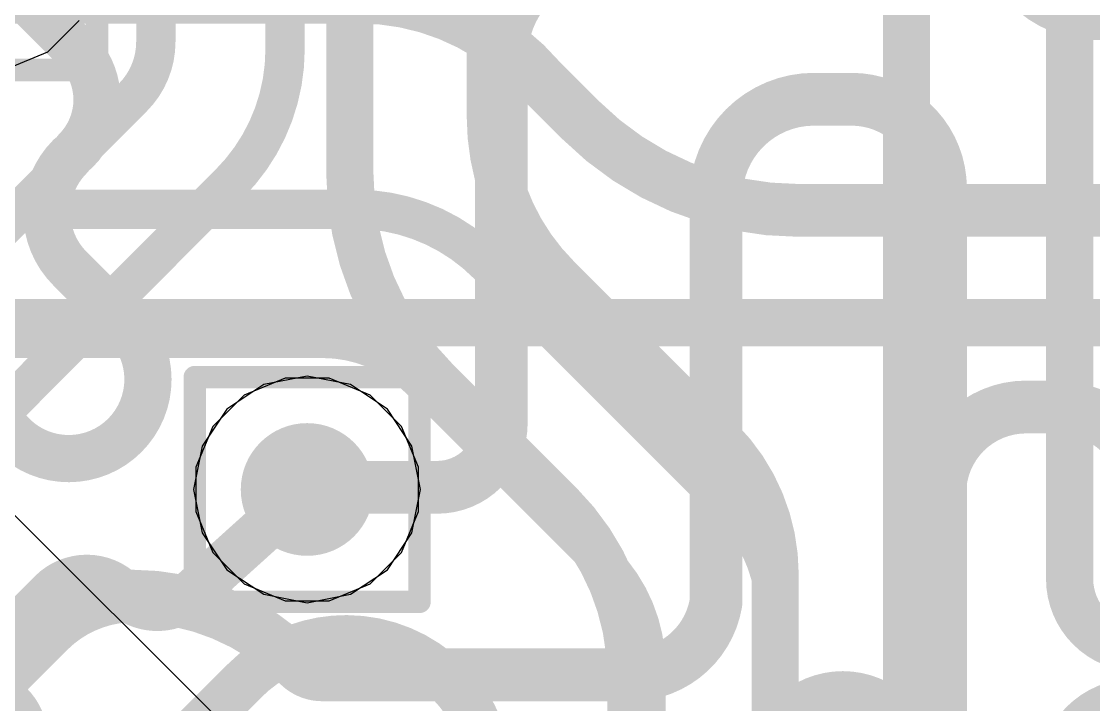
# Model space of a CAD drawing. Header units: inches. Extents: x -6 to 284, y -12 to 154.
# Drawn here: x 63.389 to 65.812, y 11.329 to 12.874 of the extents above; entities that cross this region are included whole.
import ezdxf

# ---------------------------------------------------------------- set-up
doc = ezdxf.new("R2010")
doc.units = ezdxf.units.IN
for name, color, linetype in [('Bottom Layer', 5, 'Continuous'), ('Drill Drawing', 1, 'Continuous'), ('GND-1', 16, 'Continuous'), ('GND-2', 90, 'Continuous'), ('GND-3', 216, 'Continuous'), ('GND-4', 54, 'Continuous'), ('PWR-1', 156, 'Continuous'), ('PWR-2', 130, 'Continuous'), ('Signal L1', 76, 'Continuous'), ('Signal L2', 6, 'Continuous'), ('Top Layer', 1, 'Continuous'), ('Via Holes', 16, 'Continuous')]:
    doc.layers.add(name, color=color, linetype=linetype)

msp = doc.modelspace()

# ---------------------------------------------------------------- hatches: boundary and pattern name
at = {"layer": 'Bottom Layer'}
h = msp.add_hatch(color=5, dxfattribs=at)
edge = h.paths.add_edge_path()
edge.add_arc((64.03481732, 11.81575488), 0.1499997, 0, 360)
at = {"layer": 'GND-1'}
h = msp.add_hatch(color=16, dxfattribs=at)
edge = h.paths.add_edge_path()
edge.add_arc((63.30583731999999, 13.01819342), 0.1499997, 0, 360)
h = msp.add_hatch(color=16, dxfattribs=at)
edge = h.paths.add_edge_path()
edge.add_arc((64.03481732, 11.81575488), 0.1499997, 0, 360)
at = {"layer": 'GND-2'}
h = msp.add_hatch(color=90, dxfattribs=at)
edge = h.paths.add_edge_path()
edge.add_arc((64.03481732, 11.81575488), 0.1499997, 0, 360)
at = {"layer": 'GND-3'}
h = msp.add_hatch(color=216, dxfattribs=at)
edge = h.paths.add_edge_path()
edge.add_arc((64.03481732, 11.81575488), 0.1499997, 0, 360)
at = {"layer": 'GND-4'}
h = msp.add_hatch(color=54, dxfattribs=at)
edge = h.paths.add_edge_path()
edge.add_arc((64.03481732, 11.81575488), 0.1499997, 0, 360)
at = {"layer": 'PWR-1'}
h = msp.add_hatch(color=156, dxfattribs=at)
edge = h.paths.add_edge_path()
edge.add_arc((64.03481732, 11.81575488), 0.1499997, 0, 360)
at = {"layer": 'PWR-2'}
h = msp.add_hatch(color=130, dxfattribs=at)
edge = h.paths.add_edge_path()
edge.add_arc((64.03481732, 11.81575488), 0.1499997, 0, 360)
at = {"layer": 'Signal L1'}
h = msp.add_hatch(color=76, dxfattribs=at)
edge = h.paths.add_edge_path()
edge.add_arc((63.30583731999999, 13.01819342), 0.1499997, 0, 360)
h = msp.add_hatch(color=76, dxfattribs=at)
edge = h.paths.add_edge_path()
edge.add_arc((64.03481732, 11.81575488), 0.1499997, 0, 360)
at = {"layer": 'Signal L2'}
h = msp.add_hatch(color=6, dxfattribs=at)
edge = h.paths.add_edge_path()
edge.add_arc((64.03481732, 11.81575488), 0.1499997, 0, 360)
at = {"layer": 'Top Layer'}
h = msp.add_hatch(color=1, dxfattribs=at)
edge = h.paths.add_edge_path()
edge.add_arc((63.30583731999999, 13.01819342), 0.1499997, 0, 360)
h = msp.add_hatch(color=1, dxfattribs=at)
edge = h.paths.add_edge_path()
edge.add_arc((64.03481732, 11.81575488), 0.1499997, 0, 360)
at = {"layer": 'Via Holes'}
h = msp.add_hatch(color=7, dxfattribs=at)
edge = h.paths.add_edge_path()
edge.add_arc((64.03481732, 11.81575488), 0.07499858, 0, 360)

# ---------------------------------------------------------------- linework, layer by layer
at = {"layer": 'Bottom Layer'}
for points in [[(63.12161365999999, 12.19269342, 0.10668, 0.10668, 0), (66.21985993999999, 12.19269342, 0.10668, 0.10668, 0)], [(65.08044896, 11.18660196, 0.10668, 0.10668, -0.9999999999999999), (65.41064895999999, 11.18660196, 0.10668, 0.10668, 0)], [(65.74084896, 11.16982526, 0.10668, 0.10668, -0.9999999999999999), (66.07104896, 11.16982526, 0.10668, 0.10668, 0)]]:
    msp.add_lwpolyline(points, format="xyseb", dxfattribs=at)
at = {"layer": 'Drill Drawing'}
for points in [[(63.55983732, 12.76419342, 0.0508, 0.0508, 0), (63.55983732, 13.27219342, 0.0508, 0.0508, 0)], [(63.05183732, 12.76419342, 0.0508, 0.0508, 0), (63.55983732, 12.76419342, 0.0508, 0.0508, 0)], [(63.78081731999999, 12.06975488, 0.0508, 0.0508, 0), (64.28881731999999, 12.06975488, 0.0508, 0.0508, 0)], [(63.78081731999999, 11.56175488, 0.0508, 0.0508, 0), (63.78081731999999, 12.06975488, 0.0508, 0.0508, 0)], [(64.28881731999999, 11.56175488, 0.0508, 0.0508, 0), (64.28881731999999, 12.06975488, 0.0508, 0.0508, 0)], [(63.78081731999999, 11.56175488, 0.0508, 0.0508, 0), (64.28881731999999, 11.56175488, 0.0508, 0.0508, 0)]]:
    msp.add_lwpolyline(points, format="xyseb", dxfattribs=at)
for points in [[(63.54713732, 12.76419342, 0.0254, 0.0254, 1), (63.57253732, 12.76419342, 0.0254, 0.0254, 1)], [(63.54713732, 12.76419342, 0.0254, 0.0254, 1), (63.57253732, 12.76419342, 0.0254, 0.0254, 1)], [(63.76811732, 12.06975488, 0.0254, 0.0254, 1), (63.79351732, 12.06975488, 0.0254, 0.0254, 1)], [(63.76811732, 12.06975488, 0.0254, 0.0254, 1), (63.79351732, 12.06975488, 0.0254, 0.0254, 1)], [(64.27611732, 12.06975488, 0.0254, 0.0254, 1), (64.30151732, 12.06975488, 0.0254, 0.0254, 1)], [(64.27611732, 12.06975488, 0.0254, 0.0254, 1), (64.30151732, 12.06975488, 0.0254, 0.0254, 1)], [(63.76811732, 11.56175488, 0.0254, 0.0254, 1), (63.79351732, 11.56175488, 0.0254, 0.0254, 1)], [(63.76811732, 11.56175488, 0.0254, 0.0254, 1), (63.79351732, 11.56175488, 0.0254, 0.0254, 1)], [(64.27611732, 11.56175488, 0.0254, 0.0254, 1), (64.30151732, 11.56175488, 0.0254, 0.0254, 1)], [(64.27611732, 11.56175488, 0.0254, 0.0254, 1), (64.30151732, 11.56175488, 0.0254, 0.0254, 1)]]:
    msp.add_lwpolyline(points, format="xyseb", close=True, dxfattribs=at)
at = {"layer": 'GND-1'}
for p, q in [((63.44835671999999, 12.80489692), (63.51913381999999, 12.87567402)), ((63.35588293999999, 12.76659372), (63.44835671999999, 12.80489692)), ((63.9847717, 12.06735458), (63.89229792, 12.02905138)), ((64.08486294, 12.06735458), (63.9847717, 12.06735458)), ((64.17733672, 12.02905138), (64.08486294, 12.06735458)), ((63.89229792, 12.02905138), (63.82152082, 11.95827428)), ((64.24811382, 11.95827428), (64.17733672, 12.02905138)), ((63.82152082, 11.95827428), (63.78321762, 11.8658005)), ((64.28641702, 11.8658005), (64.24811382, 11.95827428)), ((63.78321762, 11.8658005), (63.78321762, 11.76570926)), ((64.28641702, 11.76570926), (64.28641702, 11.8658005)), ((63.78321762, 11.76570926), (63.82152082, 11.67323548)), ((64.24811382, 11.67323548), (64.28641702, 11.76570926)), ((63.82152082, 11.67323548), (63.89229792, 11.60245838)), ((64.17733672, 11.60245838), (64.24811382, 11.67323548)), ((63.89229792, 11.60245838), (63.9847717, 11.56415518)), ((64.08486294, 11.56415518), (64.17733672, 11.60245838)), ((63.9847717, 11.56415518), (64.08486294, 11.56415518))]:
    msp.add_line(p, q, dxfattribs=at)
at = {"layer": 'GND-2'}
for p, q in [((63.9847717, 12.06735458), (63.89229792, 12.02905138)), ((64.08486294, 12.06735458), (63.9847717, 12.06735458)), ((64.17733672, 12.02905138), (64.08486294, 12.06735458)), ((63.89229792, 12.02905138), (63.82152082, 11.95827428)), ((64.24811382, 11.95827428), (64.17733672, 12.02905138)), ((63.82152082, 11.95827428), (63.78321762, 11.8658005)), ((64.28641702, 11.8658005), (64.24811382, 11.95827428)), ((63.78321762, 11.8658005), (63.78321762, 11.76570926)), ((64.28641702, 11.76570926), (64.28641702, 11.8658005)), ((63.78321762, 11.76570926), (63.82152082, 11.67323548)), ((64.24811382, 11.67323548), (64.28641702, 11.76570926)), ((63.82152082, 11.67323548), (63.89229792, 11.60245838)), ((64.17733672, 11.60245838), (64.24811382, 11.67323548)), ((63.89229792, 11.60245838), (63.9847717, 11.56415518)), ((64.08486294, 11.56415518), (64.17733672, 11.60245838)), ((63.9847717, 11.56415518), (64.08486294, 11.56415518))]:
    msp.add_line(p, q, dxfattribs=at)
at = {"layer": 'GND-3'}
for p, q in [((63.9847717, 12.06735458), (63.89229792, 12.02905138)), ((64.08486294, 12.06735458), (63.9847717, 12.06735458)), ((64.17733672, 12.02905138), (64.08486294, 12.06735458)), ((63.89229792, 12.02905138), (63.82152082, 11.95827428)), ((64.24811382, 11.95827428), (64.17733672, 12.02905138)), ((63.82152082, 11.95827428), (63.78321762, 11.8658005)), ((64.28641702, 11.8658005), (64.24811382, 11.95827428)), ((63.78321762, 11.8658005), (63.78321762, 11.76570926)), ((64.28641702, 11.76570926), (64.28641702, 11.8658005)), ((63.78321762, 11.76570926), (63.82152082, 11.67323548)), ((64.24811382, 11.67323548), (64.28641702, 11.76570926)), ((63.82152082, 11.67323548), (63.89229792, 11.60245838)), ((64.17733672, 11.60245838), (64.24811382, 11.67323548)), ((63.89229792, 11.60245838), (63.9847717, 11.56415518)), ((64.08486294, 11.56415518), (64.17733672, 11.60245838)), ((63.9847717, 11.56415518), (64.08486294, 11.56415518))]:
    msp.add_line(p, q, dxfattribs=at)
at = {"layer": 'GND-4'}
for p, q in [((63.9847717, 12.06735458), (63.89229792, 12.02905138)), ((64.08486294, 12.06735458), (63.9847717, 12.06735458)), ((64.17733672, 12.02905138), (64.08486294, 12.06735458)), ((63.89229792, 12.02905138), (63.82152082, 11.95827428)), ((64.24811382, 11.95827428), (64.17733672, 12.02905138)), ((63.82152082, 11.95827428), (63.78321762, 11.8658005)), ((64.28641702, 11.8658005), (64.24811382, 11.95827428)), ((63.78321762, 11.8658005), (63.78321762, 11.76570926)), ((64.28641702, 11.76570926), (64.28641702, 11.8658005)), ((63.78321762, 11.76570926), (63.82152082, 11.67323548)), ((64.24811382, 11.67323548), (64.28641702, 11.76570926)), ((63.82152082, 11.67323548), (63.89229792, 11.60245838)), ((64.17733672, 11.60245838), (64.24811382, 11.67323548)), ((63.89229792, 11.60245838), (63.9847717, 11.56415518)), ((64.08486294, 11.56415518), (64.17733672, 11.60245838)), ((63.9847717, 11.56415518), (64.08486294, 11.56415518))]:
    msp.add_line(p, q, dxfattribs=at)
at = {"layer": 'PWR-1'}
for p, q in [((64.03481732, 12.07228472), (63.93664886, 12.0527572)), ((64.13298578, 12.0527572), (64.03481732, 12.07228472)), ((63.93664886, 12.0527572), (63.85342322, 11.99714898)), ((64.21621142, 11.99714898), (64.13298578, 12.0527572)), ((63.85342322, 11.99714898), (63.797815, 11.91392334)), ((64.27181963999999, 11.91392334), (64.21621142, 11.99714898)), ((63.797815, 11.91392334), (63.77828748, 11.81575488)), ((64.29134715999999, 11.81575488), (64.27181963999999, 11.91392334)), ((63.77828748, 11.81575488), (63.797815, 11.71758642)), ((64.27181963999999, 11.71758642), (64.29134715999999, 11.81575488)), ((63.797815, 11.71758642), (63.85342322, 11.63436078)), ((64.21621142, 11.63436078), (64.27181963999999, 11.71758642)), ((63.85342322, 11.63436078), (63.93664886, 11.57875256)), ((64.13298578, 11.57875256), (64.21621142, 11.63436078)), ((63.93664886, 11.57875256), (64.03481732, 11.55922504)), ((64.03481732, 11.55922504), (64.13298578, 11.57875256))]:
    msp.add_line(p, q, dxfattribs=at)
at = {"layer": 'PWR-2'}
for p, q in [((64.03481732, 12.07228472), (63.93664886, 12.0527572)), ((64.13298578, 12.0527572), (64.03481732, 12.07228472)), ((63.93664886, 12.0527572), (63.85342322, 11.99714898)), ((64.21621142, 11.99714898), (64.13298578, 12.0527572)), ((63.85342322, 11.99714898), (63.797815, 11.91392334)), ((64.27181963999999, 11.91392334), (64.21621142, 11.99714898)), ((63.797815, 11.91392334), (63.77828748, 11.81575488)), ((64.29134715999999, 11.81575488), (64.27181963999999, 11.91392334)), ((63.77828748, 11.81575488), (63.797815, 11.71758642)), ((64.27181963999999, 11.71758642), (64.29134715999999, 11.81575488)), ((63.797815, 11.71758642), (63.85342322, 11.63436078)), ((64.21621142, 11.63436078), (64.27181963999999, 11.71758642)), ((63.85342322, 11.63436078), (63.93664886, 11.57875256)), ((64.13298578, 11.57875256), (64.21621142, 11.63436078)), ((63.93664886, 11.57875256), (64.03481732, 11.55922504)), ((64.03481732, 11.55922504), (64.13298578, 11.57875256))]:
    msp.add_line(p, q, dxfattribs=at)
at = {"layer": 'Signal L1'}
for points in [[(63.6928241, 12.82769342, 0.08889999999999999, 0.08889999999999999, 0), (63.6928241, 14.41952666, 0.08889999999999999, 0.08889999999999999, 0)], [(63.9849241, 12.81229594, 0.08889999999999999, 0.08889999999999999, 0), (63.9849241, 14.28819342, 0.08889999999999999, 0.08889999999999999, 0)], [(64.47356422, 12.79264396, 0.11938, 0.11938, -0.4142135623730951), (64.71268998, 13.03176972, 0.11938, 0.11938, 0)], [(63.6928241, 12.82769342, 0.08889999999999999, 0.08889999999999999, -0.198725804412536), (63.64088618, 12.70217678, 0.08889999999999999, 0.08889999999999999, 0)], [(63.9849241, 12.81090148, 0.08889999999999999, 0.08889999999999999, -0.1990393470982961), (63.85905693999999, 12.50725718, 0.08889999999999999, 0.08889999999999999, 0)], [(64.47356422, 11.96534564, 0.11938, 0.11938, 0), (64.47356422, 12.79264396, 0.11938, 0.11938, 0)], [(64.95879565999999, 12.4761244, 0.11938, 0.11938, -0.4142135623730951), (65.18068244, 12.69801118, 0.11938, 0.11938, 0)], [(65.18068244, 12.69801118, 0.11938, 0.11938, 0), (65.2649063, 12.69801118, 0.11938, 0.11938, 0)], [(65.2649063, 12.69801118, 0.11938, 0.11938, -0.4142135623730951), (65.46643244, 12.49648504, 0.11938, 0.11938, 0)], [(62.75665629999999, 11.8179469, 0.08889999999999999, 0.08889999999999999, 0), (63.64088618, 12.70217678, 0.08889999999999999, 0.08889999999999999, 0)], [(65.46643244, 11.1981615, 0.11938, 0.11938, 0), (65.46643244, 12.49648504, 0.11938, 0.11938, 0)], [(63.80123638, 12.44943662, 0.08889999999999999, 0.08889999999999999, 0), (63.84705798, 12.49525822, 0.08889999999999999, 0.08889999999999999, 0)], [(63.84764471999999, 12.49584242, 0.08889999999999999, 0.08889999999999999, -0.0004406632714496199), (63.84705798, 12.49525822, 0.08889999999999999, 0.08889999999999999, 0)], [(63.84764471999999, 12.49584242, 0.08889999999999999, 0.08889999999999999, 0), (63.85892739999999, 12.50713018, 0.08889999999999999, 0.08889999999999999, 0)], [(63.85892739999999, 12.50713018, 0.08889999999999999, 0.08889999999999999, -0.0005101104047309209), (63.85905693999999, 12.50725718, 0.08889999999999999, 0.08889999999999999, 0)], [(64.95879565999999, 11.55891516, 0.11938, 0.11938, 0), (64.95879565999999, 12.4761244, 0.11938, 0.11938, 0)], [(63.620523, 12.26780122, 0.08889999999999999, 0.08889999999999999, 0), (63.80123638, 12.44943662, 0.08889999999999999, 0.08889999999999999, 0)], [(63.25626414, 11.90168816, 0.08889999999999999, 0.08889999999999999, 0), (63.620523, 12.26780122, 0.08889999999999999, 0.08889999999999999, 0)], [(64.47356422, 11.96534564, 0.11938, 0.11938, -0.4142135623730951), (64.32886296, 11.82064438, 0.11938, 0.11938, 0)], [(64.03481732, 11.81575488, 0.11938, 0.11938, 0), (64.03970681999999, 11.82064438, 0.11938, 0.11938, 0)], [(64.03970681999999, 11.82064438, 0.11938, 0.11938, 0), (64.32886296, 11.82064438, 0.11938, 0.11938, 0)], [(63.4507875, 11.4956082, 0.11938, 0.11938, -0.1811396868046443), (63.62450064, 11.57464792, 0.11938, 0.11938, 0)], [(63.63929868, 11.57464792, 0.11938, 0.11938, -0.198912367379658), (64.01535584, 11.41887988, 0.11938, 0.11938, 0)], [(64.95879565999999, 11.55891516, 0.11938, 0.11938, -0.3652842535682437), (64.76632716, 11.39665234, 0.11938, 0.11938, 0)], [(62.93584568, 10.98066638, 0.11938, 0.11938, 0), (63.4507875, 11.4956082, 0.11938, 0.11938, 0)], [(64.0690108, 11.39665488, 0.11938, 0.11938, -0.198912367379658), (64.01535584, 11.41887988, 0.11938, 0.11938, 0)], [(64.0690108, 11.39665488, 0.11938, 0.11938, 0), (64.76632716, 11.39665488, 0.11938, 0.11938, 0)]]:
    msp.add_lwpolyline(points, format="xyseb", dxfattribs=at)
for points in [[(63.6705991, 12.82769342, 0.04445, 0.04445, 1), (63.71504909999999, 12.82769342, 0.04445, 0.04445, 1)], [(63.6705991, 12.82769342, 0.04445, 0.04445, 1), (63.71504909999999, 12.82769342, 0.04445, 0.04445, 1)], [(63.96269909999999, 12.81229594, 0.04445, 0.04445, 1), (64.0071491, 12.81229594, 0.04445, 0.04445, 1)], [(63.96269909999999, 12.81090148, 0.04445, 0.04445, 1), (64.0071491, 12.81090148, 0.04445, 0.04445, 1)], [(64.44371922, 12.79264396, 0.05969, 0.05969, 1), (64.50340922, 12.79264396, 0.05969, 0.05969, 1)], [(64.44371922, 12.79264396, 0.05969, 0.05969, 1), (64.50340922, 12.79264396, 0.05969, 0.05969, 1)], [(65.15083744, 12.69801118, 0.05969, 0.05969, 1), (65.21052743999999, 12.69801118, 0.05969, 0.05969, 1)], [(65.15083744, 12.69801118, 0.05969, 0.05969, 1), (65.21052743999999, 12.69801118, 0.05969, 0.05969, 1)], [(65.2350613, 12.69801118, 0.05969, 0.05969, 1), (65.2947513, 12.69801118, 0.05969, 0.05969, 1)], [(65.2350613, 12.69801118, 0.05969, 0.05969, 1), (65.2947513, 12.69801118, 0.05969, 0.05969, 1)], [(63.61866117999999, 12.70217678, 0.04445, 0.04445, 1), (63.66311118, 12.70217678, 0.04445, 0.04445, 1)], [(63.61866117999999, 12.70217678, 0.04445, 0.04445, 1), (63.66311118, 12.70217678, 0.04445, 0.04445, 1)], [(65.43658744, 12.49648504, 0.05969, 0.05969, 1), (65.49627744, 12.49648504, 0.05969, 0.05969, 1)], [(65.43658744, 12.49648504, 0.05969, 0.05969, 1), (65.49627744, 12.49648504, 0.05969, 0.05969, 1)], [(63.82483298, 12.49525822, 0.04445, 0.04445, 1), (63.86928298, 12.49525822, 0.04445, 0.04445, 1)], [(63.82483298, 12.49525822, 0.04445, 0.04445, 1), (63.86928298, 12.49525822, 0.04445, 0.04445, 1)], [(63.82541972, 12.49584242, 0.04445, 0.04445, 1), (63.86986972, 12.49584242, 0.04445, 0.04445, 1)], [(63.82541972, 12.49584242, 0.04445, 0.04445, 1), (63.86986972, 12.49584242, 0.04445, 0.04445, 1)], [(63.8367024, 12.50713018, 0.04445, 0.04445, 1), (63.8811524, 12.50713018, 0.04445, 0.04445, 1)], [(63.8367024, 12.50713018, 0.04445, 0.04445, 1), (63.8811524, 12.50713018, 0.04445, 0.04445, 1)], [(63.83683193999999, 12.50725718, 0.04445, 0.04445, 1), (63.88128194, 12.50725718, 0.04445, 0.04445, 1)], [(63.83683193999999, 12.50725718, 0.04445, 0.04445, 1), (63.88128194, 12.50725718, 0.04445, 0.04445, 1)], [(64.92895066, 12.4761244, 0.05969, 0.05969, 1), (64.98864066, 12.4761244, 0.05969, 0.05969, 1)], [(64.92895066, 12.4761244, 0.05969, 0.05969, 1), (64.98864066, 12.4761244, 0.05969, 0.05969, 1)], [(63.77901137999999, 12.44943662, 0.04445, 0.04445, 1), (63.82346138, 12.44943662, 0.04445, 0.04445, 1)], [(63.77901137999999, 12.44943662, 0.04445, 0.04445, 1), (63.82346138, 12.44943662, 0.04445, 0.04445, 1)], [(63.598298, 12.26780122, 0.04445, 0.04445, 1), (63.642748, 12.26780122, 0.04445, 0.04445, 1)], [(63.598298, 12.26780122, 0.04445, 0.04445, 1), (63.642748, 12.26780122, 0.04445, 0.04445, 1)], [(64.44371922, 11.96534564, 0.05969, 0.05969, 1), (64.50340922, 11.96534564, 0.05969, 0.05969, 1)], [(64.44371922, 11.96534564, 0.05969, 0.05969, 1), (64.50340922, 11.96534564, 0.05969, 0.05969, 1)], [(64.00497232, 11.81575488, 0.05969, 0.05969, 1), (64.06466232, 11.81575488, 0.05969, 0.05969, 1)], [(64.00986182, 11.82064438, 0.05969, 0.05969, 1), (64.06955181999999, 11.82064438, 0.05969, 0.05969, 1)], [(64.00986182, 11.82064438, 0.05969, 0.05969, 1), (64.06955181999999, 11.82064438, 0.05969, 0.05969, 1)], [(64.29901795999999, 11.82064438, 0.05969, 0.05969, 1), (64.35870796, 11.82064438, 0.05969, 0.05969, 1)], [(64.29901795999999, 11.82064438, 0.05969, 0.05969, 1), (64.35870796, 11.82064438, 0.05969, 0.05969, 1)], [(63.59465563999999, 11.57464792, 0.05969, 0.05969, 1), (63.65434564, 11.57464792, 0.05969, 0.05969, 1)], [(63.60945367999999, 11.57464792, 0.05969, 0.05969, 1), (63.66914368, 11.57464792, 0.05969, 0.05969, 1)], [(64.92895066, 11.55891516, 0.05969, 0.05969, 1), (64.98864066, 11.55891516, 0.05969, 0.05969, 1)], [(64.92895066, 11.55891516, 0.05969, 0.05969, 1), (64.98864066, 11.55891516, 0.05969, 0.05969, 1)], [(63.4209425, 11.4956082, 0.05969, 0.05969, 1), (63.4806325, 11.4956082, 0.05969, 0.05969, 1)], [(63.4209425, 11.4956082, 0.05969, 0.05969, 1), (63.4806325, 11.4956082, 0.05969, 0.05969, 1)], [(63.98551084, 11.41887988, 0.05969, 0.05969, 1), (64.04520083999999, 11.41887988, 0.05969, 0.05969, 1)], [(63.98551084, 11.41887988, 0.05969, 0.05969, 1), (64.04520083999999, 11.41887988, 0.05969, 0.05969, 1)], [(64.03916579999999, 11.39665488, 0.05969, 0.05969, 1), (64.0988558, 11.39665488, 0.05969, 0.05969, 1)], [(64.03916579999999, 11.39665488, 0.05969, 0.05969, 1), (64.0988558, 11.39665488, 0.05969, 0.05969, 1)], [(64.73648216, 11.39665488, 0.05969, 0.05969, 1), (64.79617216, 11.39665488, 0.05969, 0.05969, 1)], [(64.73648216, 11.39665234, 0.05969, 0.05969, 1), (64.79617216, 11.39665234, 0.05969, 0.05969, 1)]]:
    msp.add_lwpolyline(points, format="xyseb", close=True, dxfattribs=at)
at = {"layer": 'Signal L2'}
for points in [[(66.03194565999999, 13.10475154, 0.11938, 0.11938, -0.9999999999999999), (65.60522566, 13.10475154, 0.11938, 0.11938, 0)], [(62.76262529999999, 12.92888702, 0.11938, 0.11938, 0), (64.15179701999999, 12.92888702, 0.11938, 0.11938, 0)], [(64.15179701999999, 12.92888702, 0.11938, 0.11938, -0.2189374899956508), (64.56383836, 12.7401193, 0.11938, 0.11938, 0)], [(64.5638409, 12.74012184, 0.11938, 0.11938, 0), (64.65343178, 12.65053858, 0.11938, 0.11938, 0)], [(65.14598096, 12.44669088, 0.11938, 0.11938, -0.198766808292488), (64.65343432, 12.65054112, 0.11938, 0.11938, 0)], [(65.14598096, 12.44669088, 0.11938, 0.11938, 0), (65.1467582, 12.44669342, 0.11938, 0.11938, 0)], [(65.1467582, 12.44669342, 0.11938, 0.11938, 0), (66.30476705999999, 12.44669342, 0.11938, 0.11938, 0)], [(62.19754895999999, 12.44943662, 0.08889999999999999, 0.08889999999999999, 0), (64.14307466, 12.44943662, 0.08889999999999999, 0.08889999999999999, 0)], [(64.14307466, 12.44943662, 0.08889999999999999, 0.08889999999999999, -0.1997955922477785), (64.44272608, 12.32472008, 0.08889999999999999, 0.08889999999999999, 0)], [(64.44272608, 12.32472008, 0.08889999999999999, 0.08889999999999999, 0), (64.44294959999999, 12.32449656, 0.08889999999999999, 0.08889999999999999, 0)], [(64.44294959999999, 12.32449656, 0.08889999999999999, 0.08889999999999999, 0), (64.9818233, 11.78562032, 0.08889999999999999, 0.08889999999999999, 0)], [(62.19754895999999, 12.15733662, 0.08889999999999999, 0.08889999999999999, 0), (64.07016904, 12.15733662, 0.08889999999999999, 0.08889999999999999, 0)], [(64.07016904, 12.15733662, 0.08889999999999999, 0.08889999999999999, -0.1986855381920834), (64.28653385999999, 12.06782194, 0.08889999999999999, 0.08889999999999999, 0)], [(64.28653639999999, 12.06782448, 0.08889999999999999, 0.08889999999999999, 0), (64.70125998, 11.6531009, 0.08889999999999999, 0.08889999999999999, 0)], [(65.46483731999999, 11.80728652, 0.11938, 0.11938, -0.4142135623730951), (65.65974422, 12.00219342, 0.11938, 0.11938, 0)], [(65.65974422, 12.00219342, 0.11938, 0.11938, 0), (65.72662242, 12.00219342, 0.11938, 0.11938, 0)], [(65.72662242, 12.00219342, 0.11938, 0.11938, -0.4142135623730951), (65.93998241999999, 11.78883342, 0.11938, 0.11938, 0)], [(65.46483731999999, 10.53026596, 0.11938, 0.11938, 0), (65.46483731999999, 11.80728652, 0.11938, 0.11938, 0)], [(64.9818233, 11.78562032, 0.08889999999999999, 0.08889999999999999, 0), (64.99738588, 11.77006282, 0.08889999999999999, 0.08889999999999999, 0)], [(64.99738588, 11.77006282, 0.08889999999999999, 0.08889999999999999, -0.1989626111945466), (65.09266889999999, 11.54009376, 0.08889999999999999, 0.08889999999999999, 0)], [(64.70125998, 11.6531009, 0.08889999999999999, 0.08889999999999999, -0.198912367379658), (64.8005689, 11.41334776, 0.08889999999999999, 0.08889999999999999, 0)], [(65.09266636, 11.54009376, 0.08889999999999999, 0.08889999999999999, 0), (65.09266889999999, 11.51789162, 0.08889999999999999, 0.08889999999999999, 0)], [(65.09266889999999, 9.96060238, 0.08889999999999999, 0.08889999999999999, 0), (65.09266889999999, 11.51789162, 0.08889999999999999, 0.08889999999999999, 0)], [(64.8005689, 9.96060238, 0.08889999999999999, 0.08889999999999999, 0), (64.8005689, 11.41334776, 0.08889999999999999, 0.08889999999999999, 0)]]:
    msp.add_lwpolyline(points, format="xyseb", dxfattribs=at)
for points in [[(64.12195202, 12.92888702, 0.05969, 0.05969, 1), (64.18164202, 12.92888702, 0.05969, 0.05969, 1)], [(64.12195202, 12.92888702, 0.05969, 0.05969, 1), (64.18164202, 12.92888702, 0.05969, 0.05969, 1)], [(64.53399336, 12.7401193, 0.05969, 0.05969, 1), (64.59368336, 12.7401193, 0.05969, 0.05969, 1)], [(64.5339959, 12.74012184, 0.05969, 0.05969, 1), (64.5936859, 12.74012184, 0.05969, 0.05969, 1)], [(64.62358678, 12.65053858, 0.05969, 0.05969, 1), (64.68327678, 12.65053858, 0.05969, 0.05969, 1)], [(64.62358932, 12.65054112, 0.05969, 0.05969, 1), (64.68327932, 12.65054112, 0.05969, 0.05969, 1)], [(65.11613596, 12.44669088, 0.05969, 0.05969, 1), (65.17582596, 12.44669088, 0.05969, 0.05969, 1)], [(65.11613596, 12.44669088, 0.05969, 0.05969, 1), (65.17582596, 12.44669088, 0.05969, 0.05969, 1)], [(65.1169132, 12.44669342, 0.05969, 0.05969, 1), (65.1766032, 12.44669342, 0.05969, 0.05969, 1)], [(65.1169132, 12.44669342, 0.05969, 0.05969, 1), (65.1766032, 12.44669342, 0.05969, 0.05969, 1)], [(64.12084965999999, 12.44943662, 0.04445, 0.04445, 1), (64.16529965999999, 12.44943662, 0.04445, 0.04445, 1)], [(64.12084965999999, 12.44943662, 0.04445, 0.04445, 1), (64.16529965999999, 12.44943662, 0.04445, 0.04445, 1)], [(64.42050108, 12.32472008, 0.04445, 0.04445, 1), (64.46495107999999, 12.32472008, 0.04445, 0.04445, 1)], [(64.42050108, 12.32472008, 0.04445, 0.04445, 1), (64.46495107999999, 12.32472008, 0.04445, 0.04445, 1)], [(64.4207246, 12.32449656, 0.04445, 0.04445, 1), (64.4651746, 12.32449656, 0.04445, 0.04445, 1)], [(64.4207246, 12.32449656, 0.04445, 0.04445, 1), (64.4651746, 12.32449656, 0.04445, 0.04445, 1)], [(64.04794403999999, 12.15733662, 0.04445, 0.04445, 1), (64.09239404, 12.15733662, 0.04445, 0.04445, 1)], [(64.04794403999999, 12.15733662, 0.04445, 0.04445, 1), (64.09239404, 12.15733662, 0.04445, 0.04445, 1)], [(64.26430885999999, 12.06782194, 0.04445, 0.04445, 1), (64.30875886, 12.06782194, 0.04445, 0.04445, 1)], [(64.2643114, 12.06782448, 0.04445, 0.04445, 1), (64.3087614, 12.06782448, 0.04445, 0.04445, 1)], [(65.62989922, 12.00219342, 0.05969, 0.05969, 1), (65.68958921999999, 12.00219342, 0.05969, 0.05969, 1)], [(65.62989922, 12.00219342, 0.05969, 0.05969, 1), (65.68958921999999, 12.00219342, 0.05969, 0.05969, 1)], [(65.69677741999999, 12.00219342, 0.05969, 0.05969, 1), (65.75646741999999, 12.00219342, 0.05969, 0.05969, 1)], [(65.69677741999999, 12.00219342, 0.05969, 0.05969, 1), (65.75646741999999, 12.00219342, 0.05969, 0.05969, 1)], [(65.43499231999999, 11.80728652, 0.05969, 0.05969, 1), (65.49468232, 11.80728652, 0.05969, 0.05969, 1)], [(65.43499231999999, 11.80728652, 0.05969, 0.05969, 1), (65.49468232, 11.80728652, 0.05969, 0.05969, 1)], [(64.9595983, 11.78562032, 0.04445, 0.04445, 1), (65.0040483, 11.78562032, 0.04445, 0.04445, 1)], [(64.9595983, 11.78562032, 0.04445, 0.04445, 1), (65.0040483, 11.78562032, 0.04445, 0.04445, 1)], [(64.97516088, 11.77006282, 0.04445, 0.04445, 1), (65.01961088, 11.77006282, 0.04445, 0.04445, 1)], [(64.97516088, 11.77006282, 0.04445, 0.04445, 1), (65.01961088, 11.77006282, 0.04445, 0.04445, 1)], [(64.67903498, 11.6531009, 0.04445, 0.04445, 1), (64.72348498, 11.6531009, 0.04445, 0.04445, 1)], [(64.67903498, 11.6531009, 0.04445, 0.04445, 1), (64.72348498, 11.6531009, 0.04445, 0.04445, 1)], [(65.07044135999999, 11.54009376, 0.04445, 0.04445, 1), (65.11489136, 11.54009376, 0.04445, 0.04445, 1)], [(65.07044389999999, 11.54009376, 0.04445, 0.04445, 1), (65.1148939, 11.54009376, 0.04445, 0.04445, 1)], [(65.07044389999999, 11.51789162, 0.04445, 0.04445, 1), (65.1148939, 11.51789162, 0.04445, 0.04445, 1)], [(65.07044389999999, 11.51789162, 0.04445, 0.04445, 1), (65.1148939, 11.51789162, 0.04445, 0.04445, 1)], [(64.7783439, 11.41334776, 0.04445, 0.04445, 1), (64.8227939, 11.41334776, 0.04445, 0.04445, 1)], [(64.7783439, 11.41334776, 0.04445, 0.04445, 1), (64.8227939, 11.41334776, 0.04445, 0.04445, 1)]]:
    msp.add_lwpolyline(points, format="xyseb", close=True, dxfattribs=at)
at = {"layer": 'Top Layer'}
msp.add_line((56.24125912, 18.8896371), (66.39227006, 8.7386287), dxfattribs=at)
for points in [[(64.13133732, 12.53030006, 0.10668, 0.10668, 0), (64.13133732, 15.51200606, 0.10668, 0.10668, 0)], [(64.44883732, 12.65935238, 0.10668, 0.10668, 0), (64.44883732, 14.73095606, 0.10668, 0.10668, 0)], [(65.38961268, 10.52976304, 0.10668, 0.10668, 0), (65.38961268, 13.18732948, 0.10668, 0.10668, 0)], [(65.75829622, 11.61347436, 0.10668, 0.10668, 0), (65.75829622, 13.2016119, 0.10668, 0.10668, 0)], [(63.30583731999999, 13.01819342, 0.10668, 0.10668, 0), (63.51216406, 12.81186668, 0.10668, 0.10668, 0)], [(63.51216406, 12.81186414, 0.10668, 0.10668, -0.198912367379658), (63.55983732, 12.6967742, 0.10668, 0.10668, 0)], [(63.55983732, 12.6967742, 0.10668, 0.10668, -0.198645684479033), (63.5122809, 12.58179602, 0.10668, 0.10668, 0)], [(64.60034832, 12.29357206, 0.10668, 0.10668, -0.198912367379658), (64.44883732, 12.65935238, 0.10668, 0.10668, 0)], [(63.49861061999999, 12.3151519, 0.10668, 0.10668, -0.4138997390436729), (63.49874524, 12.56826036, 0.10668, 0.10668, 0)], [(64.32515964, 12.0623711, 0.10668, 0.10668, -0.198912367379658), (64.13133732, 12.53030006, 0.10668, 0.10668, 0)], [(63.49861061999999, 12.3151519, 0.10668, 0.10668, 0), (63.6225804, 12.19118212, 0.10668, 0.10668, 0)], [(64.60034832, 12.29357206, 0.10668, 0.10668, 0), (64.96682206, 11.92709832, 0.10668, 0.10668, 0)], [(63.62271502, 12.19104496, 0.10668, 0.10668, -0.9975715218200398), (63.36981737999999, 11.93745644, 0.10668, 0.10668, 0)], [(63.6225804, 12.19117958, 0.10668, 0.10668, -0.0002678946906760165), (63.62271502, 12.19104496, 0.10668, 0.10668, 0)], [(63.254382, 12.05289182, 0.10668, 0.10668, 0), (63.36981737999999, 11.93745644, 0.10668, 0.10668, 0)], [(64.32515964, 12.0623711, 0.10668, 0.10668, 0), (64.60561374, 11.781917, 0.10668, 0.10668, 0)], [(64.96682206, 11.92709832, 0.10668, 0.10668, -0.198912367379658), (65.09266889999999, 11.6232813, 0.10668, 0.10668, 0)], [(63.77513788, 11.58147544, 0.10668, 0.10668, 0), (64.03481732, 11.81575488, 0.10668, 0.10668, 0)], [(64.60561374, 11.781917, 0.10668, 0.10668, -0.198912367379658), (64.76633731999999, 11.39389644, 0.10668, 0.10668, 0)], [(63.45714258, 11.58199868, 0.10668, 0.10668, -0.4142088911121093), (63.61640057999999, 11.58199614, 0.10668, 0.10668, 0)], [(65.09266889999999, 10.814558, 0.10668, 0.10668, 0), (65.09266889999999, 11.6232813, 0.10668, 0.10668, 0)], [(66.07071622, 11.61347436, 0.10668, 0.10668, -0.9999999999999999), (65.75829622, 11.61347436, 0.10668, 0.10668, 0)], [(63.36316004, 11.48801614, 0.10668, 0.10668, 0), (63.45714258, 11.58199868, 0.10668, 0.10668, 0)], [(63.76764742, 11.5747165, 0.10668, 0.10668, -0.3863149918390432), (63.61640312, 11.58199614, 0.10668, 0.10668, 0)], [(63.76765249999999, 11.57472158, 0.10668, 0.10668, 0), (63.77513788, 11.58147544, 0.10668, 0.10668, 0)], [(63.76764742, 11.5747165, 0.10668, 0.10668, 0), (63.76765249999999, 11.57472158, 0.10668, 0.10668, 0)], [(63.36316004, 11.32875814, 0.10668, 0.10668, -0.4142135623730951), (63.36316004, 11.48801614, 0.10668, 0.10668, 0)], [(63.89329359999999, 11.38315478, 0.10668, 0.10668, -0.2004348296612307), (64.12392559999999, 11.47840478, 0.10668, 0.10668, 0)], [(64.12392559999999, 11.47840224, 0.10668, 0.10668, -0.4130599998555574), (64.44883478, 11.15221036, 0.10668, 0.10668, 0)], [(64.76633731999999, 11.03156036, 0.10668, 0.10668, 0), (64.76633731999999, 11.39389644, 0.10668, 0.10668, 0)], [(62.8633744, 10.35323558, 0.10668, 0.10668, 0), (63.89329359999999, 11.38315478, 0.10668, 0.10668, 0)], [(63.36316004, 11.3287556, 0.10668, 0.10668, -0.4142135623730951), (63.36316004, 11.1694976, 0.10668, 0.10668, 0)]]:
    msp.add_lwpolyline(points, format="xyseb", dxfattribs=at)
for points in [[(63.48549405999999, 12.81186668, 0.05333999999999999, 0.05333999999999999, 1), (63.53883405999999, 12.81186668, 0.05333999999999999, 0.05333999999999999, 1)], [(63.48549405999999, 12.81186414, 0.05333999999999999, 0.05333999999999999, 1), (63.53883405999999, 12.81186414, 0.05333999999999999, 0.05333999999999999, 1)], [(63.53316732, 12.6967742, 0.05333999999999999, 0.05333999999999999, 1), (63.58650732, 12.6967742, 0.05333999999999999, 0.05333999999999999, 1)], [(63.53316732, 12.6967742, 0.05333999999999999, 0.05333999999999999, 1), (63.58650732, 12.6967742, 0.05333999999999999, 0.05333999999999999, 1)], [(64.42216732, 12.65935238, 0.05333999999999999, 0.05333999999999999, 1), (64.47550731999999, 12.65935238, 0.05333999999999999, 0.05333999999999999, 1)], [(64.42216732, 12.65935238, 0.05333999999999999, 0.05333999999999999, 1), (64.47550731999999, 12.65935238, 0.05333999999999999, 0.05333999999999999, 1)], [(63.48561089999999, 12.58179602, 0.05333999999999999, 0.05333999999999999, 1), (63.5389509, 12.58179602, 0.05333999999999999, 0.05333999999999999, 1)], [(63.47207523999999, 12.56826036, 0.05333999999999999, 0.05333999999999999, 1), (63.52541523999999, 12.56826036, 0.05333999999999999, 0.05333999999999999, 1)], [(64.10466731999999, 12.53030006, 0.05333999999999999, 0.05333999999999999, 1), (64.15800732, 12.53030006, 0.05333999999999999, 0.05333999999999999, 1)], [(64.10466731999999, 12.53030006, 0.05333999999999999, 0.05333999999999999, 1), (64.15800732, 12.53030006, 0.05333999999999999, 0.05333999999999999, 1)], [(63.47194062, 12.3151519, 0.05333999999999999, 0.05333999999999999, 1), (63.52528062, 12.3151519, 0.05333999999999999, 0.05333999999999999, 1)], [(63.47194062, 12.3151519, 0.05333999999999999, 0.05333999999999999, 1), (63.52528062, 12.3151519, 0.05333999999999999, 0.05333999999999999, 1)], [(64.57367832, 12.29357206, 0.05333999999999999, 0.05333999999999999, 1), (64.62701831999999, 12.29357206, 0.05333999999999999, 0.05333999999999999, 1)], [(64.57367832, 12.29357206, 0.05333999999999999, 0.05333999999999999, 1), (64.62701831999999, 12.29357206, 0.05333999999999999, 0.05333999999999999, 1)], [(63.59591039999999, 12.19118212, 0.05333999999999999, 0.05333999999999999, 1), (63.6492504, 12.19118212, 0.05333999999999999, 0.05333999999999999, 1)], [(63.59591039999999, 12.19117958, 0.05333999999999999, 0.05333999999999999, 1), (63.6492504, 12.19117958, 0.05333999999999999, 0.05333999999999999, 1)], [(63.59604502, 12.19104496, 0.05333999999999999, 0.05333999999999999, 1), (63.64938502, 12.19104496, 0.05333999999999999, 0.05333999999999999, 1)], [(63.59604502, 12.19104496, 0.05333999999999999, 0.05333999999999999, 1), (63.64938502, 12.19104496, 0.05333999999999999, 0.05333999999999999, 1)], [(64.29848964, 12.0623711, 0.05333999999999999, 0.05333999999999999, 1), (64.35182964, 12.0623711, 0.05333999999999999, 0.05333999999999999, 1)], [(64.29848964, 12.0623711, 0.05333999999999999, 0.05333999999999999, 1), (64.35182964, 12.0623711, 0.05333999999999999, 0.05333999999999999, 1)], [(63.34314737999999, 11.93745644, 0.05333999999999999, 0.05333999999999999, 1), (63.39648738, 11.93745644, 0.05333999999999999, 0.05333999999999999, 1)], [(63.34314737999999, 11.93745644, 0.05333999999999999, 0.05333999999999999, 1), (63.39648738, 11.93745644, 0.05333999999999999, 0.05333999999999999, 1)], [(64.94015206, 11.92709832, 0.05333999999999999, 0.05333999999999999, 1), (64.99349206000001, 11.92709832, 0.05333999999999999, 0.05333999999999999, 1)], [(64.94015206, 11.92709832, 0.05333999999999999, 0.05333999999999999, 1), (64.99349206000001, 11.92709832, 0.05333999999999999, 0.05333999999999999, 1)], [(64.00814731999999, 11.81575488, 0.05333999999999999, 0.05333999999999999, 1), (64.06148732, 11.81575488, 0.05333999999999999, 0.05333999999999999, 1)], [(64.57894374, 11.781917, 0.05333999999999999, 0.05333999999999999, 1), (64.63228373999999, 11.781917, 0.05333999999999999, 0.05333999999999999, 1)], [(64.57894374, 11.781917, 0.05333999999999999, 0.05333999999999999, 1), (64.63228373999999, 11.781917, 0.05333999999999999, 0.05333999999999999, 1)], [(65.0659989, 11.6232813, 0.05333999999999999, 0.05333999999999999, 1), (65.11933889999999, 11.6232813, 0.05333999999999999, 0.05333999999999999, 1)], [(65.0659989, 11.6232813, 0.05333999999999999, 0.05333999999999999, 1), (65.11933889999999, 11.6232813, 0.05333999999999999, 0.05333999999999999, 1)], [(65.73162622, 11.61347436, 0.05333999999999999, 0.05333999999999999, 1), (65.78496621999999, 11.61347436, 0.05333999999999999, 0.05333999999999999, 1)], [(65.73162622, 11.61347436, 0.05333999999999999, 0.05333999999999999, 1), (65.78496621999999, 11.61347436, 0.05333999999999999, 0.05333999999999999, 1)], [(63.43047257999999, 11.58199868, 0.05333999999999999, 0.05333999999999999, 1), (63.48381257999999, 11.58199868, 0.05333999999999999, 0.05333999999999999, 1)], [(63.43047257999999, 11.58199868, 0.05333999999999999, 0.05333999999999999, 1), (63.48381257999999, 11.58199868, 0.05333999999999999, 0.05333999999999999, 1)], [(63.58973058, 11.58199614, 0.05333999999999999, 0.05333999999999999, 1), (63.64307058, 11.58199614, 0.05333999999999999, 0.05333999999999999, 1)], [(63.58973311999999, 11.58199614, 0.05333999999999999, 0.05333999999999999, 1), (63.64307312, 11.58199614, 0.05333999999999999, 0.05333999999999999, 1)], [(63.74846788, 11.58147544, 0.05333999999999999, 0.05333999999999999, 1), (63.80180788, 11.58147544, 0.05333999999999999, 0.05333999999999999, 1)], [(63.74846788, 11.58147544, 0.05333999999999999, 0.05333999999999999, 1), (63.80180788, 11.58147544, 0.05333999999999999, 0.05333999999999999, 1)], [(63.74097741999999, 11.5747165, 0.05333999999999999, 0.05333999999999999, 1), (63.79431742, 11.5747165, 0.05333999999999999, 0.05333999999999999, 1)], [(63.74097741999999, 11.5747165, 0.05333999999999999, 0.05333999999999999, 1), (63.79431742, 11.5747165, 0.05333999999999999, 0.05333999999999999, 1)], [(63.7409825, 11.57472158, 0.05333999999999999, 0.05333999999999999, 1), (63.7943225, 11.57472158, 0.05333999999999999, 0.05333999999999999, 1)], [(63.7409825, 11.57472158, 0.05333999999999999, 0.05333999999999999, 1), (63.7943225, 11.57472158, 0.05333999999999999, 0.05333999999999999, 1)], [(63.33649004, 11.48801614, 0.05333999999999999, 0.05333999999999999, 1), (63.38983004, 11.48801614, 0.05333999999999999, 0.05333999999999999, 1)], [(63.33649004, 11.48801614, 0.05333999999999999, 0.05333999999999999, 1), (63.38983004, 11.48801614, 0.05333999999999999, 0.05333999999999999, 1)], [(64.0972556, 11.47840478, 0.05333999999999999, 0.05333999999999999, 1), (64.1505956, 11.47840478, 0.05333999999999999, 0.05333999999999999, 1)], [(64.0972556, 11.47840224, 0.05333999999999999, 0.05333999999999999, 1), (64.1505956, 11.47840224, 0.05333999999999999, 0.05333999999999999, 1)], [(64.73966732, 11.39389644, 0.05333999999999999, 0.05333999999999999, 1), (64.79300731999999, 11.39389644, 0.05333999999999999, 0.05333999999999999, 1)], [(64.73966732, 11.39389644, 0.05333999999999999, 0.05333999999999999, 1), (64.79300731999999, 11.39389644, 0.05333999999999999, 0.05333999999999999, 1)], [(63.8666236, 11.38315478, 0.05333999999999999, 0.05333999999999999, 1), (63.9199636, 11.38315478, 0.05333999999999999, 0.05333999999999999, 1)], [(63.8666236, 11.38315478, 0.05333999999999999, 0.05333999999999999, 1), (63.9199636, 11.38315478, 0.05333999999999999, 0.05333999999999999, 1)], [(63.33649004, 11.32875814, 0.05333999999999999, 0.05333999999999999, 1), (63.38983004, 11.32875814, 0.05333999999999999, 0.05333999999999999, 1)], [(63.33649004, 11.3287556, 0.05333999999999999, 0.05333999999999999, 1), (63.38983004, 11.3287556, 0.05333999999999999, 0.05333999999999999, 1)]]:
    msp.add_lwpolyline(points, format="xyseb", close=True, dxfattribs=at)

doc.saveas('drawing.dxf')
